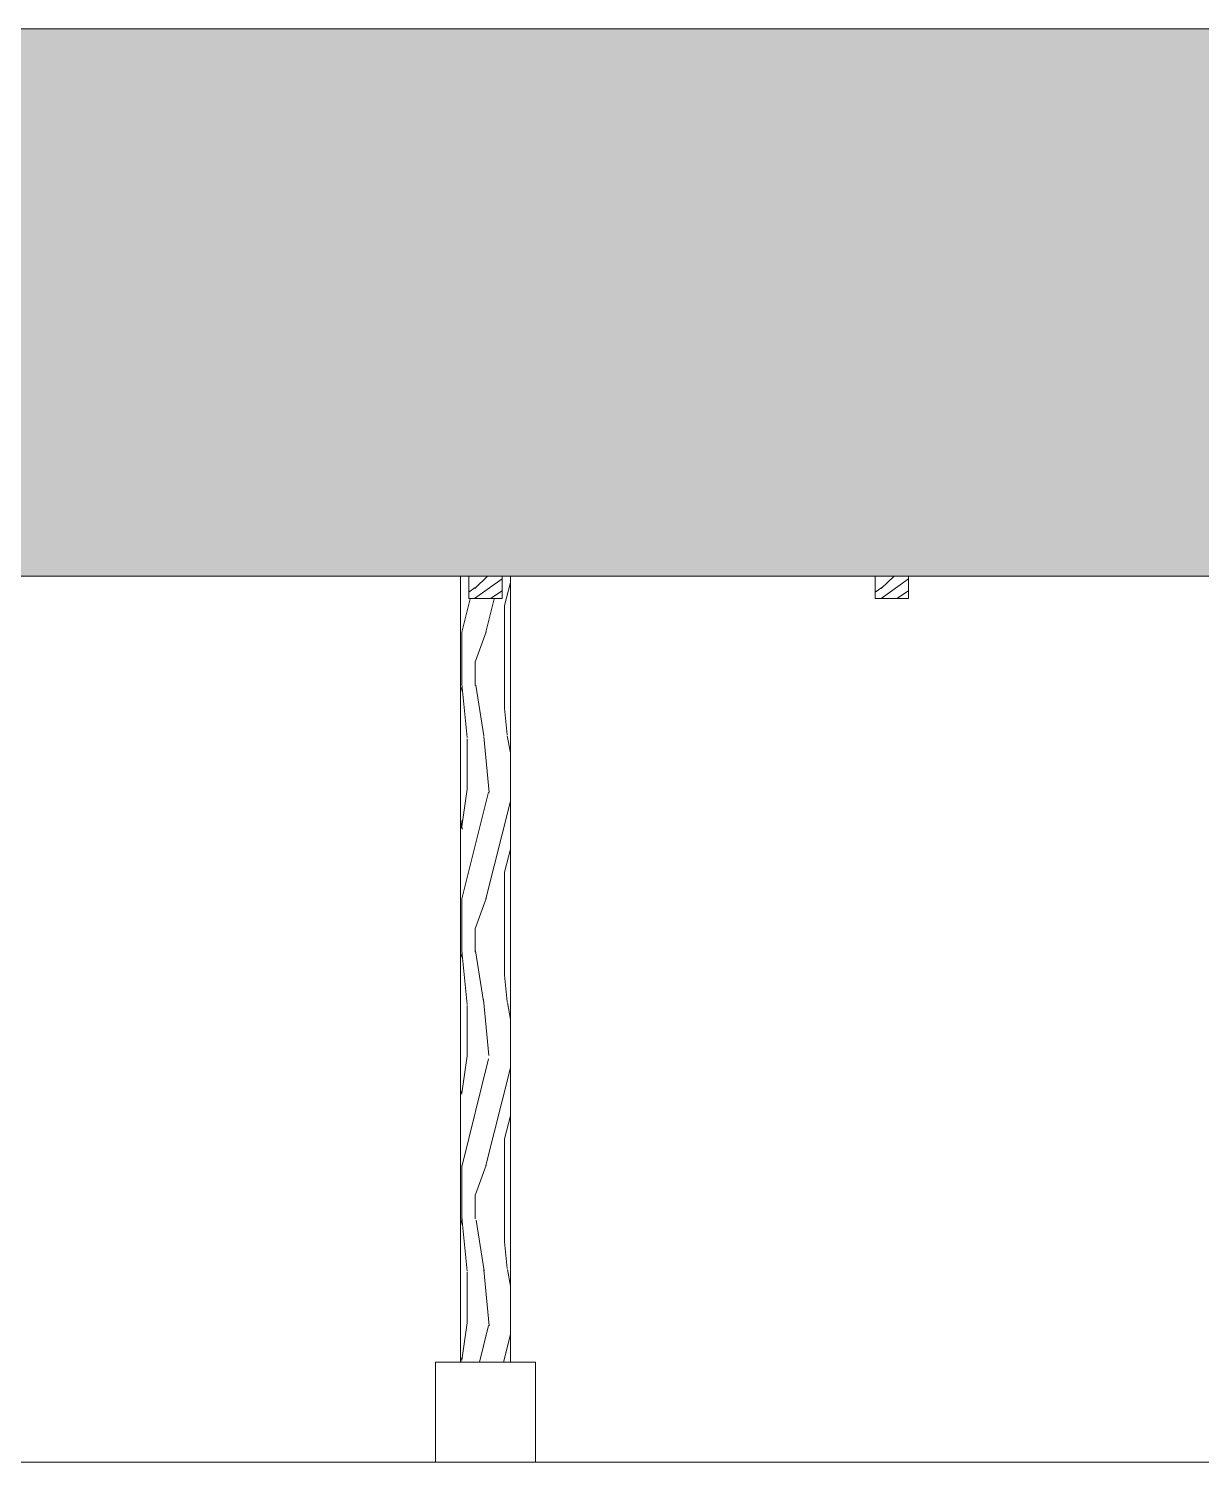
# Model space of a CAD drawing. Header units: metres. Extents: x -197 to 1099, y -24 to 14.
# Drawn here: x 615.499 to 619.018, y 0.2 to 4.5 of the extents above; entities that cross this region are included whole.
import ezdxf

# ---------------------------------------------------------------- set-up
doc = ezdxf.new("R2010")
doc.units = ezdxf.units.M
doc.header["$LTSCALE"] = 0.001
doc.layers.add('Jach-Anotaciones-CalidaddeLínea  0.13', color=7, linetype='Continuous', lineweight=13, true_color=0x000000)
doc.layers.add('Jach-Anotaciones-Hatch-Lum50%', color=9, linetype='Continuous', lineweight=13, true_color=0x808080)

msp = doc.modelspace()

# ---------------------------------------------------------------- hatches: boundary and pattern name
at = {"layer": 'Jach-Anotaciones-Hatch-Lum50%', "ltscale": 100}
h = msp.add_hatch(dxfattribs=at)
h.set_pattern_fill('218', color=256, scale=0.13, pattern_type=2)
h.set_pattern_definition([(0, (283.45113, 0.04875), (0.26, 0.13), [0.0325, -0.2275]), (0, (283.45113, 0.065), (0.26, 0.13), [0.0325, -0.0975]), (0, (283.58113, 0.08125), (0.26, 0.13), [0.0325, -0.2275]), (0, (283.38613, 0), (0.26, 0.13), [0.01625, -0.13, 0.01625, -0.0975]), (45, (283.40238, 0.0325), (0, 0.13), [0.02298097, -0.34471456]), (45, (283.38613, 0.08125), (0, 0.13), [0.016419, -0.35127653]), (45, (283.38613, 0.0975), (0, 0.13), [0.019695, -0.34800053]), (135, (283.54863, 0.0975), (1e-17, 0.13), [0.019695, -0.34800053]), (135, (283.54863, 0.08125), (1e-17, 0.13), [0.016419, -0.35127653]), (135, (283.53238, 0.0325), (1e-17, 0.13), [0.02298097, -0.34471456]), (26.56505, (283.41863, 0.0325), (-7e-12, 0.13), [0.036336105, -0.25435273]), (26.56505, (283.41863, 0.04875), (-7e-12, 0.13), [0.036336105, -0.25435273]), (26.56505, (283.35363, 0.065), (-7e-12, 0.13), [0.036336105, -0.25435273]), (26.56505, (283.35363, 0.08125), (-7e-12, 0.13), [0.036336105, -0.25435273]), (63.434949, (283.38613, 0), (7e-12, 0.13), [0.036336105, -0.54504157]), (63.434949, (283.40238, 0), (7e-12, 0.13), [0.036336105, -0.54504157]), (116.565051, (283.53238, 0), (-7e-12, 0.13), [0.036336105, -0.54504157]), (116.565051, (283.54863, 0), (-7e-12, 0.13), [0.036336105, -0.54504157]), (153.43495, (283.51613, 0.0325), (7e-12, 0.13), [0.036336105, -0.25435273]), (153.43495, (283.51613, 0.04875), (7e-12, 0.13), [0.036336105, -0.25435273]), (153.43495, (283.58113, 0.065), (7e-12, 0.13), [0.036336105, -0.25435273]), (153.43495, (283.58113, 0.08125), (7e-12, 0.13), [0.036336105, -0.25435273]), (82.8749837, (283.386128, 0), (6e-14, 0.13), [0.13101166, -1.96517535]), (97.1250163, (283.548628, 0), (-6e-14, 0.13), [0.13101166, -1.96517535])])
h.paths.add_polyline_path([(605.44577, 4.5), (622.52336, 4.5), (622.52336, 2.85783), (605.44577, 2.85783)])

# ---------------------------------------------------------------- linework, layer by layer
at = {"layer": 'Jach-Anotaciones-CalidaddeLínea  0.13', "ltscale": 100}
for points in [[(605.44577, 4.5), (622.52336, 4.5), (622.52336, 2.85783), (605.44577, 2.85783)], [(605.44577, 2.85783), (622.52336, 2.85783), (622.52336, 0.2), (605.44577, 0.2)]]:
    msp.add_lwpolyline(points, close=True, dxfattribs=at)

# ---------------------------------------------------------------- next in the draw order: wipeouts: each hides what was drawn before it
at = {"ltscale": 100}
for points in [[(616.79437, 2.85783), (616.94437, 2.85783), (616.94437, 0.50002), (616.79437, 0.50002)], [(618.03937, 2.79057), (618.13937, 2.79057), (618.13937, 2.85783), (618.03937, 2.85783)]]:
    msp.add_wipeout(points, dxfattribs=at).dxf.layer = 'Jach-Anotaciones-CalidaddeLínea  0.13'

# ---------------------------------------------------------------- next in the draw order: hatches: boundary and pattern name
at = {"layer": 'Jach-Anotaciones-Hatch-Lum50%', "ltscale": 100}
h = msp.add_hatch(dxfattribs=at)
h.set_pattern_fill('WOOD_01', color=256, scale=0.6, angle=45, pattern_type=2)
h.set_pattern_definition([(45, (293.6777, 0.6879), (-0.4242641, 0.4242641), [0.12, -0.48]), (53.9726, (293.911025, 0.463012), (2.1213213634, 2.969847486), [0.1154124, -11.4258174]), (50.7105, (293.881326, 0.484225), (3.394118772, 4.242634612), [0.1205988, -5.9093256]), (29.5779, (293.754047, 0.611504), (5.9396913864, 3.3941177175), [0.1804992, -17.8694262]), (38.6599, (293.622525, 0.76), (0.424263336, 0.42426507), [0.1086648, -5.3245656]), (30.0686, (293.877084, 0.530894), (2.121319648, 1.2727928944), [0.0931452, -9.2213592]), (33.6901, (293.48252, 0.62847), (0.424264035, 0.42426435), [0.2447532, -2.8146582]), (50.7105, (293.94921, 0.42483), (3.394118772, 4.242634612), [0.0602994, -5.969625]), (45, (293.7668, 0.5988), (-0.4242641, 0.4242641), [0.06, -0.54]), (45, (293.631, 0.56484), (-0.4242641, 0.4242641), [0.18, -0.42]), (56.3099, (293.65222, 0.71333), (1.272793197, 2.12131916), [0.061188, -2.9982234]), (47.7263, (293.766775, 0.513924), (8.0610191202, 8.9095438786), [0.1261428, -12.4881348]), (37.4054, (293.800716, 0.52241), (3.8183738783, 2.9698511006), [0.0907962, -8.9888502]), (45, (293.9407, 0.34), (-0.4242641, 0.4242641), [0.12, -0.48]), (43.8309, (293.91951, 0.276336), (0.4242638206, 0.4242644723), [0.2940612, -29.11206]), (45, (293.6013, 0.59453), (-0.4242641, 0.4242641), [0.06, -0.54]), (45, (293.6098, 0.6709), (-0.4242641, 0.4242641), [0.06, -0.54]), (45, (293.3807, 0.51817), (-0.4242641, 0.4242641), [0.09, -0.51]), (35.5377, (293.47403, 0.65393), (0.424263937, 0.424264266), [0.1824828, -3.4671744]), (45, (293.33827, 0.51817), (-0.4242641, 0.4242641), [0.12, -0.48]), (45, (293.67344, 0.08966), (-0.4242641, 0.4242641), [0.066, -0.534]), (45, (293.8686, 0.32725), (-0.4242641, 0.4242641), [0.06, -0.54]), (45, (293.6395, 0.1236), (-0.4242641, 0.4242641), [0.126, -0.474]), (50.4403, (293.830415, 0.36543), (3.8183787048, 4.666902416), [0.12657, -12.5304432]), (45, (293.8007, 0.4036), (-0.4242641, 0.4242641), [0.114, -0.486]), (45, (293.5716, 0.1915), (-0.4242641, 0.4242641), [0.066, -0.534]), (43.8309, (293.554643, 0.310277), (0.4242638206, 0.4242644723), [0.2940612, -29.11206]), (45, (293.55464, 0.38664), (-0.4242641, 0.4242641), [0.06, -0.54]), (45, (293.4995, 0.35695), (-0.4242641, 0.4242641), [0.06, -0.54]), (45, (293.6692, 0.52665), (-0.4242641, 0.4242641), [0.12, -0.48]), (45, (293.57586, 0.4503), (-0.4242641, 0.4242641), [0.06, -0.54]), (45, (293.4401, 0.41634), (-0.4242641, 0.4242641), [0.12, -0.48]), (64.6538, (293.732834, 0.352703), (2.9698508897, 6.363958836), [0.0891966, -8.8304436]), (56.3099, (293.54192, 0.39937), (1.272793197, 2.12131916), [0.061188, -2.9982234]), (56.3099, (293.73283, 0.54786), (1.272793197, 2.12131916), [0.061188, -2.9982234]), (50.7105, (293.444334, 0.581806), (3.394118772, 4.242634612), [0.0602994, -5.969625]), (34.6952, (293.283114, 0.47998), (2.969846221, 2.121322584), [0.0670818, -6.641121]), (33.6901, (293.72011, 0.13633), (0.424264035, 0.42426435), [0.061188, -2.9982234]), (135, (293.771, 0.17027), (-0.4242641, -0.4242641), [0, -0.6]), (31.6076, (293.444334, 0.318762), (8.9095326123, 5.5154459148), [0.129522, -12.8226924]), (56.3099, (293.64374, 0.63696), (1.272793197, 2.12131916), [0.061188, -2.9982234]), (55.3048, (293.911025, 0.369674), (1.697057863, 2.545582644), [0.0670818, -6.641121]), (33.6901, (293.59707, 0.42907), (0.424264035, 0.42426435), [0.061188, -2.9982234]), (33.6901, (293.61828, 0.49271), (0.424264035, 0.42426435), [0.061188, -2.9982234]), (26.5651, (293.48676, 0.27634), (0.42426348, 0.42426448), [0.0758946, -1.8214716]), (30.9638, (293.38918, 0.46725), (0.424263374, 0.42426443), [0.2473866, -2.2264764]), (28.3008, (293.444334, 0.581806), (3.818373941, 2.121322985), [0.1879254, -6.076257]), (45, (293.4231, 0.603), (-0.4242641, 0.4242641), [0.072, -0.528]), (30.9638, (293.72859, 0.2127), (0.424263374, 0.42426443), [0.2473866, -2.2264764]), (30.9638, (293.65647, 0.19997), (0.424263374, 0.42426443), [0.2473866, -2.2264764]), (30.9638, (293.61828, 0.23815), (0.424263374, 0.42426443), [0.2473866, -2.2264764]), (34.6952, (293.38494, 0.37816), (2.969846221, 2.121322584), [0.0670818, -6.641121]), (30.9638, (293.52494, 0.5012), (0.424263374, 0.42426443), [0.123693, -2.35017]), (34.6952, (293.5207, 0.242395), (2.969846221, 2.121322584), [0.0670818, -6.641121]), (42.6141, (293.771018, 0.433313), (0.4242635254, 0.424264566), [0.1441248, -14.268369]), (34.6952, (293.64798, 0.46301), (2.969846221, 2.121322584), [0.0670818, -6.641121]), (57.5288, (293.703136, 0.501196), (1.272792705, 2.121320251), [0.055317, -5.4764094]), (34.5626, (293.541915, 0.221181), (5.5154265403, 3.8183827019), [0.2318364, -22.951773]), (36.8699, (293.73283, 0.3527), (0.424263943, 0.424263737), [0.0848526, -4.1577876]), (49.7636, (293.575856, 0.28058), (4.2426442934, 5.0911651756), [0.1444992, -7.0804572]), (45, (293.6692, 0.3909), (-0.4242641, 0.4242641), [0.186, -0.414]), (29.7449, (293.329783, 0.433313), (2.121319509, 1.272792796), [0.0684108, -6.7726416]), (35.5377, (293.77102, 0.17027), (0.424263937, 0.424264266), [0.1824828, -3.4671744]), (25.0169, (293.592827, 0.17027), (1.6970559375, 0.848528373), [0.0702282, -6.9525912]), (45, (293.68616, 0.76424), (-0.4242641, 0.4242641), [0.03, -0.57]), (45, (293.87284, 0.57756), (-0.4242641, 0.4242641), [0.06, -0.54]), (56.3099, (294.02558, 0.42483), (1.272793197, 2.12131916), [0.061188, -2.9982234]), (45, (293.9874, 0.4715), (-0.4242641, 0.4242641), [0.108, -0.492]), (28.3008, (293.75829, 0.692114), (3.818373941, 2.121322985), [0.0626418, -6.2015406]), (33.0207, (293.851628, 0.607262), (9.7585391335, 6.3634951477), [0.1104042, -20.1303864]), (135, (294.0256, 0.4248), (-0.4242641, -0.4242641), [0, -0.6]), (45, (294.0595, 0.47574), (-0.4242641, 0.4242641), [0.054, -0.546]), (45, (293.9789, 0.55635), (-0.4242641, 0.4242641), [0.054, -0.546]), (45, (293.9577, 0.57756), (-0.4242641, 0.4242641), [0.054, -0.546]), (21.0376, (293.813444, 0.72181), (4.242635036, 1.69706195), [0.0590934, -5.8502172]), (33.5163, (293.7625325, 0.772725), (2.54565036602, 1.6969903074), [0.0551028, -39.129315]), (26.5651, (293.91527, 0.61999), (0.42426348, 0.42426448), [0.0569208, -1.8404448]), (32.4712, (293.70738, 0.82788), (2.54558438, 1.697056579), [0.055317, -5.4764094])])
h.paths.add_polyline_path([(618.03937, 2.79057), (618.13937, 2.79057), (618.13937, 2.85783), (618.03937, 2.85783)])

# ---------------------------------------------------------------- next in the draw order: linework, layer by layer
at = {"layer": 'Jach-Anotaciones-CalidaddeLínea  0.13', "ltscale": 100}
for points in [[(616.79437, 2.85783), (616.94437, 2.85783), (616.94437, 0.50002), (616.79437, 0.50002)], [(618.03937, 2.79057), (618.13937, 2.79057), (618.13937, 2.85783), (618.03937, 2.85783)]]:
    msp.add_lwpolyline(points, close=True, dxfattribs=at)

# ---------------------------------------------------------------- next in the draw order: wipeouts: each hides what was drawn before it
at = {"ltscale": 100}
msp.add_wipeout([(616.71937, 0.2), (617.01937, 0.2), (617.01937, 0.50002), (616.71937, 0.50002)], dxfattribs=at).dxf.layer = 'Jach-Anotaciones-CalidaddeLínea  0.13'

# ---------------------------------------------------------------- next in the draw order: hatches: boundary and pattern name
at = {"layer": 'Jach-Anotaciones-Hatch-Lum50%', "ltscale": 100}
h = msp.add_hatch(dxfattribs=at)
h.set_pattern_fill('WOOD_01', color=256, scale=0.8, angle=90, pattern_type=2)
h.set_pattern_definition([(90, (418.0288, 0.768), (-0.8, 5e-17), [0.16, -0.64]), (98.9726, (418.460795, 0.776), (-0.7999981005, 4.8000000235), [0.1538832, -15.2344232]), (95.7105, (418.412795, 0.768), (-0.799988406, 7.20000014), [0.1607984, -7.8791008]), (74.5779, (418.172795, 0.768), (2.399989871, 8.7999996156), [0.2406656, -23.8259016]), (83.6599, (417.908795, 0.784), (-1.634e-06, 0.800000253), [0.1448864, -7.0994208]), (75.0686, (418.364795, 0.808), (0.799998696, 3.199999993), [0.1241936, -12.2951456]), (78.6901, (417.9008, 0.528), (-3e-07, 0.80000023), [0.3263376, -3.7528776]), (95.7105, (418.532795, 0.776), (-0.799988406, 7.20000014), [0.0803992, -7.9595]), (90, (418.1968, 0.768), (-0.8, 5e-17), [0.08, -0.72]), (90, (418.1008, 0.608), (-0.8, 5e-17), [0.24, -0.56]), (101.3099, (417.9808, 0.768), (-0.79999795, 3.19999982), [0.081584, -3.9976312]), (92.7263, (418.276795, 0.688), (-0.799996814, 16.000000236), [0.1681904, -16.6508464]), (82.4054, (418.300795, 0.728), (0.799994947, 6.399999886), [0.1210616, -11.9851336]), (90, (418.6048, 0.688), (-0.8, 5e-17), [0.16, -0.64]), (88.8309, (418.644795, 0.608), (-6.144e-07, 0.8000001466), [0.3920816, -38.81608]), (90, (418.0448, 0.608), (-0.8, 5e-17), [0.08, -0.72]), (90, (417.9808, 0.688), (-0.8, 5e-17), [0.08, -0.72]), (90, (417.9088, 0.328), (-0.8, 5e-17), [0.12, -0.68]), (80.5377, (417.8688, 0.544), (-3.1e-07, 0.80000006), [0.2433104, -4.6228992]), (90, (417.8688, 0.288), (-0.8, 5e-17), [0.16, -0.64]), (90, (418.5888, 0.2), (-0.8, 5e-17), [0.088, -0.712]), (90, (418.5488, 0.608), (-0.8, 5e-17), [0.08, -0.72]), (90, (418.5248, 0.2), (-0.8, 5e-17), [0.168, -0.632]), (95.4403, (418.476795, 0.608), (-0.799995827, 7.999999761), [0.16876, -16.7072576]), (90, (418.4128, 0.616), (-0.8, 5e-17), [0.152, -0.648]), (90, (418.3968, 0.2), (-0.8, 5e-17), [0.088, -0.712]), (88.8309, (418.268795, 0.296), (-6.144e-07, 0.8000001466), [0.3920816, -38.81608]), (90, (418.1968, 0.368), (-0.8, 5e-17), [0.08, -0.72]), (90, (418.1728, 0.288), (-0.8, 5e-17), [0.08, -0.72]), (90, (418.1728, 0.608), (-0.8, 5e-17), [0.16, -0.64]), (90, (418.1568, 0.448), (-0.8, 5e-17), [0.08, -0.72]), (90, (418.0608, 0.288), (-0.8, 5e-17), [0.16, -0.64]), (109.6538, (418.396795, 0.504), (-3.19999566, 8.800000202), [0.1189288, -11.7739248]), (101.3099, (418.1728, 0.368), (-0.79999795, 3.19999982), [0.081584, -3.9976312]), (101.3099, (418.2128, 0.688), (-0.79999795, 3.19999982), [0.081584, -3.9976312]), (95.7105, (417.908795, 0.448), (-0.799988406, 7.20000014), [0.0803992, -7.9595]), (79.6952, (417.852795, 0.2), (0.799995757, 4.799999982), [0.0894424, -8.854828]), (78.6901, (418.5888, 0.288), (-3e-07, 0.80000023), [0.081584, -3.9976312]), (180, (418.6048, 0.368), (-1e-16, -0.8), [0, -0.8]), (76.6076, (418.156795, 0.2), (3.1999756264, 13.60000018), [0.172696, -17.0969232]), (101.3099, (418.0448, 0.688), (-0.79999795, 3.19999982), [0.081584, -3.9976312]), (100.3048, (418.548795, 0.688), (-0.799996835, 3.99999983), [0.0894424, -8.854828]), (78.6901, (418.1968, 0.448), (-3e-07, 0.80000023), [0.081584, -3.9976312]), (78.6901, (418.1568, 0.528), (-3e-07, 0.80000023), [0.081584, -3.9976312]), (71.5651, (418.2368, 0.2), (-9.3e-07, 0.79999983), [0.1011928, -2.4286288]), (75.9638, (417.9648, 0.288), (-1e-06, 0.79999968), [0.3298488, -2.9686352]), (73.3008, (417.908795, 0.448), (1.599994986, 5.599999966), [0.2505672, -8.101676]), (90, (417.8688, 0.448), (-0.8, 5e-17), [0.096, -0.704]), (75.9638, (418.5248, 0.368), (-1e-06, 0.79999968), [0.3298488, -2.9686352]), (75.9638, (418.4688, 0.288), (-1e-06, 0.79999968), [0.3298488, -2.9686352]), (75.9638, (418.3968, 0.288), (-1e-06, 0.79999968), [0.3298488, -2.9686352]), (79.6952, (418.044795, 0.2), (0.799995757, 4.799999982), [0.0894424, -8.854828]), (75.9638, (418.0608, 0.448), (-1e-06, 0.79999968), [0.164924, -3.13356]), (79.6952, (418.300795, 0.2), (0.799995757, 4.799999982), [0.0894424, -8.854828]), (87.6141, (418.356795, 0.616), (-9.81e-07, 0.799999957), [0.1921664, -19.024492]), (79.6952, (418.212795, 0.528), (0.799995757, 4.799999982), [0.0894424, -8.854828]), (102.5288, (418.228795, 0.616), (-0.799999443, 3.200000383), [0.073756, -7.3018792]), (79.5626, (418.340795, 0.2), (1.5999882748, 8.799999746), [0.3091152, -30.602364]), (81.8699, (418.3968, 0.504), (1.93e-07, 0.79999957), [0.1131368, -5.5437168]), (94.7636, (418.316795, 0.288), (-0.79999316, 8.79999996), [0.1926656, -9.4406096]), (90, (418.3008, 0.48), (-0.8, 5e-17), [0.248, -0.552]), (74.7449, (417.940795, 0.2), (0.799998657, 3.19999977), [0.0912144, -9.0301888]), (80.5377, (418.6048, 0.368), (-3.1e-07, 0.80000006), [0.2433104, -4.6228992]), (70.0169, (418.436795, 0.2), (0.79999946, 2.399999904), [0.0936376, -9.2701216]), (90, (417.9648, 0.848), (-0.8, 5e-17), [0.04, -0.76]), (90, (418.3168, 0.848), (-0.8, 5e-17), [0.08, -0.72]), (101.3099, (418.6048, 0.848), (-0.79999795, 3.19999982), [0.081584, -3.9976312]), (90, (418.5248, 0.856), (-0.8, 5e-17), [0.144, -0.656]), (73.3008, (418.100795, 0.848), (1.599994986, 5.599999966), [0.0835224, -8.2687208]), (78.0207, (418.268795, 0.856), (3.2008781664, 15.199999689), [0.1472056, -26.8405152]), (180, (418.6048, 0.848), (-1e-16, -0.8), [0, -0.8]), (90, (418.5888, 0.928), (-0.8, 5e-17), [0.072, -0.728]), (90, (418.4368, 0.928), (-0.8, 5e-17), [0.072, -0.728]), (90, (418.3968, 0.928), (-0.8, 5e-17), [0.072, -0.728]), (66.0376, (418.124795, 0.928), (2.39998932, 5.600000022), [0.0787912, -7.8002896]), (78.5163, (418.028795, 0.928), (0.8001243765, 3.9999999871), [0.0734704, -52.17242]), (71.5651, (418.3168, 0.928), (-9.3e-07, 0.79999983), [0.0758944, -2.4539264]), (77.4712, (417.924795, 0.928), (0.799999682, 4.000000256), [0.073756, -7.3018792])])
h.paths.add_polyline_path([(616.79437, 2.85783), (616.94437, 2.85783), (616.94437, 0.50002), (616.79437, 0.50002)])

# ---------------------------------------------------------------- next in the draw order: linework, layer by layer
at = {"layer": 'Jach-Anotaciones-CalidaddeLínea  0.13', "ltscale": 100}
msp.add_lwpolyline([(616.71937, 0.2), (617.01937, 0.2), (617.01937, 0.50002), (616.71937, 0.50002)], close=True, dxfattribs=at)
msp.add_lwpolyline([(605.44577, 0.2), (622.52336, 0.2)], dxfattribs=at)

# ---------------------------------------------------------------- next in the draw order: wipeouts: each hides what was drawn before it
at = {"ltscale": 100}
msp.add_wipeout([(616.81937, 2.79057), (616.91937, 2.79057), (616.91937, 2.85783), (616.81937, 2.85783)], dxfattribs=at).dxf.layer = 'Jach-Anotaciones-CalidaddeLínea  0.13'

# ---------------------------------------------------------------- next in the draw order: hatches: boundary and pattern name
at = {"layer": 'Jach-Anotaciones-Hatch-Lum50%', "ltscale": 100}
h = msp.add_hatch(dxfattribs=at)
h.set_pattern_fill('WOOD_01', color=256, scale=0.6, angle=45, pattern_type=2)
h.set_pattern_definition([(45, (292.4577, 0.6879), (-0.4242641, 0.4242641), [0.12, -0.48]), (53.9726, (292.691025, 0.463012), (2.1213213634, 2.969847486), [0.1154124, -11.4258174]), (50.7105, (292.661326, 0.484225), (3.394118772, 4.242634612), [0.1205988, -5.9093256]), (29.5779, (292.534047, 0.611504), (5.9396913864, 3.3941177175), [0.1804992, -17.8694262]), (38.6599, (292.402525, 0.76), (0.424263336, 0.42426507), [0.1086648, -5.3245656]), (30.0686, (292.657084, 0.530894), (2.121319648, 1.2727928944), [0.0931452, -9.2213592]), (33.6901, (292.26252, 0.62847), (0.424264035, 0.42426435), [0.2447532, -2.8146582]), (50.7105, (292.72921, 0.42483), (3.394118772, 4.242634612), [0.0602994, -5.969625]), (45, (292.5468, 0.5988), (-0.4242641, 0.4242641), [0.06, -0.54]), (45, (292.411, 0.56484), (-0.4242641, 0.4242641), [0.18, -0.42]), (56.3099, (292.43222, 0.71333), (1.272793197, 2.12131916), [0.061188, -2.9982234]), (47.7263, (292.546775, 0.513924), (8.0610191202, 8.9095438786), [0.1261428, -12.4881348]), (37.4054, (292.580716, 0.52241), (3.8183738783, 2.9698511006), [0.0907962, -8.9888502]), (45, (292.7207, 0.34), (-0.4242641, 0.4242641), [0.12, -0.48]), (43.8309, (292.69951, 0.276336), (0.4242638206, 0.4242644723), [0.2940612, -29.11206]), (45, (292.3813, 0.59453), (-0.4242641, 0.4242641), [0.06, -0.54]), (45, (292.3898, 0.6709), (-0.4242641, 0.4242641), [0.06, -0.54]), (45, (292.1607, 0.51817), (-0.4242641, 0.4242641), [0.09, -0.51]), (35.5377, (292.25403, 0.65393), (0.424263937, 0.424264266), [0.1824828, -3.4671744]), (45, (292.11827, 0.51817), (-0.4242641, 0.4242641), [0.12, -0.48]), (45, (292.45344, 0.08966), (-0.4242641, 0.4242641), [0.066, -0.534]), (45, (292.6486, 0.32725), (-0.4242641, 0.4242641), [0.06, -0.54]), (45, (292.4195, 0.1236), (-0.4242641, 0.4242641), [0.126, -0.474]), (50.4403, (292.610415, 0.36543), (3.8183787048, 4.666902416), [0.12657, -12.5304432]), (45, (292.5807, 0.4036), (-0.4242641, 0.4242641), [0.114, -0.486]), (45, (292.3516, 0.1915), (-0.4242641, 0.4242641), [0.066, -0.534]), (43.8309, (292.334643, 0.310277), (0.4242638206, 0.4242644723), [0.2940612, -29.11206]), (45, (292.33464, 0.38664), (-0.4242641, 0.4242641), [0.06, -0.54]), (45, (292.2795, 0.35695), (-0.4242641, 0.4242641), [0.06, -0.54]), (45, (292.4492, 0.52665), (-0.4242641, 0.4242641), [0.12, -0.48]), (45, (292.35586, 0.4503), (-0.4242641, 0.4242641), [0.06, -0.54]), (45, (292.2201, 0.41634), (-0.4242641, 0.4242641), [0.12, -0.48]), (64.6538, (292.512834, 0.352703), (2.9698508897, 6.363958836), [0.0891966, -8.8304436]), (56.3099, (292.32192, 0.39937), (1.272793197, 2.12131916), [0.061188, -2.9982234]), (56.3099, (292.51283, 0.54786), (1.272793197, 2.12131916), [0.061188, -2.9982234]), (50.7105, (292.224334, 0.581806), (3.394118772, 4.242634612), [0.0602994, -5.969625]), (34.6952, (292.063114, 0.47998), (2.969846221, 2.121322584), [0.0670818, -6.641121]), (33.6901, (292.50011, 0.13633), (0.424264035, 0.42426435), [0.061188, -2.9982234]), (135, (292.551, 0.17027), (-0.4242641, -0.4242641), [0, -0.6]), (31.6076, (292.224334, 0.318762), (8.9095326123, 5.5154459148), [0.129522, -12.8226924]), (56.3099, (292.42374, 0.63696), (1.272793197, 2.12131916), [0.061188, -2.9982234]), (55.3048, (292.691025, 0.369674), (1.697057863, 2.545582644), [0.0670818, -6.641121]), (33.6901, (292.37707, 0.42907), (0.424264035, 0.42426435), [0.061188, -2.9982234]), (33.6901, (292.39828, 0.49271), (0.424264035, 0.42426435), [0.061188, -2.9982234]), (26.5651, (292.26676, 0.27634), (0.42426348, 0.42426448), [0.0758946, -1.8214716]), (30.9638, (292.16918, 0.46725), (0.424263374, 0.42426443), [0.2473866, -2.2264764]), (28.3008, (292.224334, 0.581806), (3.818373941, 2.121322985), [0.1879254, -6.076257]), (45, (292.2031, 0.603), (-0.4242641, 0.4242641), [0.072, -0.528]), (30.9638, (292.50859, 0.2127), (0.424263374, 0.42426443), [0.2473866, -2.2264764]), (30.9638, (292.43647, 0.19997), (0.424263374, 0.42426443), [0.2473866, -2.2264764]), (30.9638, (292.39828, 0.23815), (0.424263374, 0.42426443), [0.2473866, -2.2264764]), (34.6952, (292.16494, 0.37816), (2.969846221, 2.121322584), [0.0670818, -6.641121]), (30.9638, (292.30494, 0.5012), (0.424263374, 0.42426443), [0.123693, -2.35017]), (34.6952, (292.3007, 0.242395), (2.969846221, 2.121322584), [0.0670818, -6.641121]), (42.6141, (292.551018, 0.433313), (0.4242635254, 0.424264566), [0.1441248, -14.268369]), (34.6952, (292.42798, 0.46301), (2.969846221, 2.121322584), [0.0670818, -6.641121]), (57.5288, (292.483136, 0.501196), (1.272792705, 2.121320251), [0.055317, -5.4764094]), (34.5626, (292.321915, 0.221181), (5.5154265403, 3.8183827019), [0.2318364, -22.951773]), (36.8699, (292.51283, 0.3527), (0.424263943, 0.424263737), [0.0848526, -4.1577876]), (49.7636, (292.355856, 0.28058), (4.2426442934, 5.0911651756), [0.1444992, -7.0804572]), (45, (292.4492, 0.3909), (-0.4242641, 0.4242641), [0.186, -0.414]), (29.7449, (292.109783, 0.433313), (2.121319509, 1.272792796), [0.0684108, -6.7726416]), (35.5377, (292.55102, 0.17027), (0.424263937, 0.424264266), [0.1824828, -3.4671744]), (25.0169, (292.372827, 0.17027), (1.6970559375, 0.848528373), [0.0702282, -6.9525912]), (45, (292.46616, 0.76424), (-0.4242641, 0.4242641), [0.03, -0.57]), (45, (292.65284, 0.57756), (-0.4242641, 0.4242641), [0.06, -0.54]), (56.3099, (292.80558, 0.42483), (1.272793197, 2.12131916), [0.061188, -2.9982234]), (45, (292.7674, 0.4715), (-0.4242641, 0.4242641), [0.108, -0.492]), (28.3008, (292.53829, 0.692114), (3.818373941, 2.121322985), [0.0626418, -6.2015406]), (33.0207, (292.631628, 0.607262), (9.7585391335, 6.3634951477), [0.1104042, -20.1303864]), (135, (292.8056, 0.4248), (-0.4242641, -0.4242641), [0, -0.6]), (45, (292.8395, 0.47574), (-0.4242641, 0.4242641), [0.054, -0.546]), (45, (292.7589, 0.55635), (-0.4242641, 0.4242641), [0.054, -0.546]), (45, (292.7377, 0.57756), (-0.4242641, 0.4242641), [0.054, -0.546]), (21.0376, (292.593444, 0.72181), (4.242635036, 1.69706195), [0.0590934, -5.8502172]), (33.5163, (292.5425325, 0.772725), (2.54565036602, 1.6969903074), [0.0551028, -39.129315]), (26.5651, (292.69527, 0.61999), (0.42426348, 0.42426448), [0.0569208, -1.8404448]), (32.4712, (292.48738, 0.82788), (2.54558438, 1.697056579), [0.055317, -5.4764094])])
h.paths.add_polyline_path([(616.81937, 2.79057), (616.91937, 2.79057), (616.91937, 2.85783), (616.81937, 2.85783)])

# ---------------------------------------------------------------- next in the draw order: linework, layer by layer
at = {"layer": 'Jach-Anotaciones-CalidaddeLínea  0.13', "ltscale": 100}
msp.add_lwpolyline([(616.81937, 2.79057), (616.91937, 2.79057), (616.91937, 2.85783), (616.81937, 2.85783)], close=True, dxfattribs=at)

doc.saveas('drawing.dxf')
